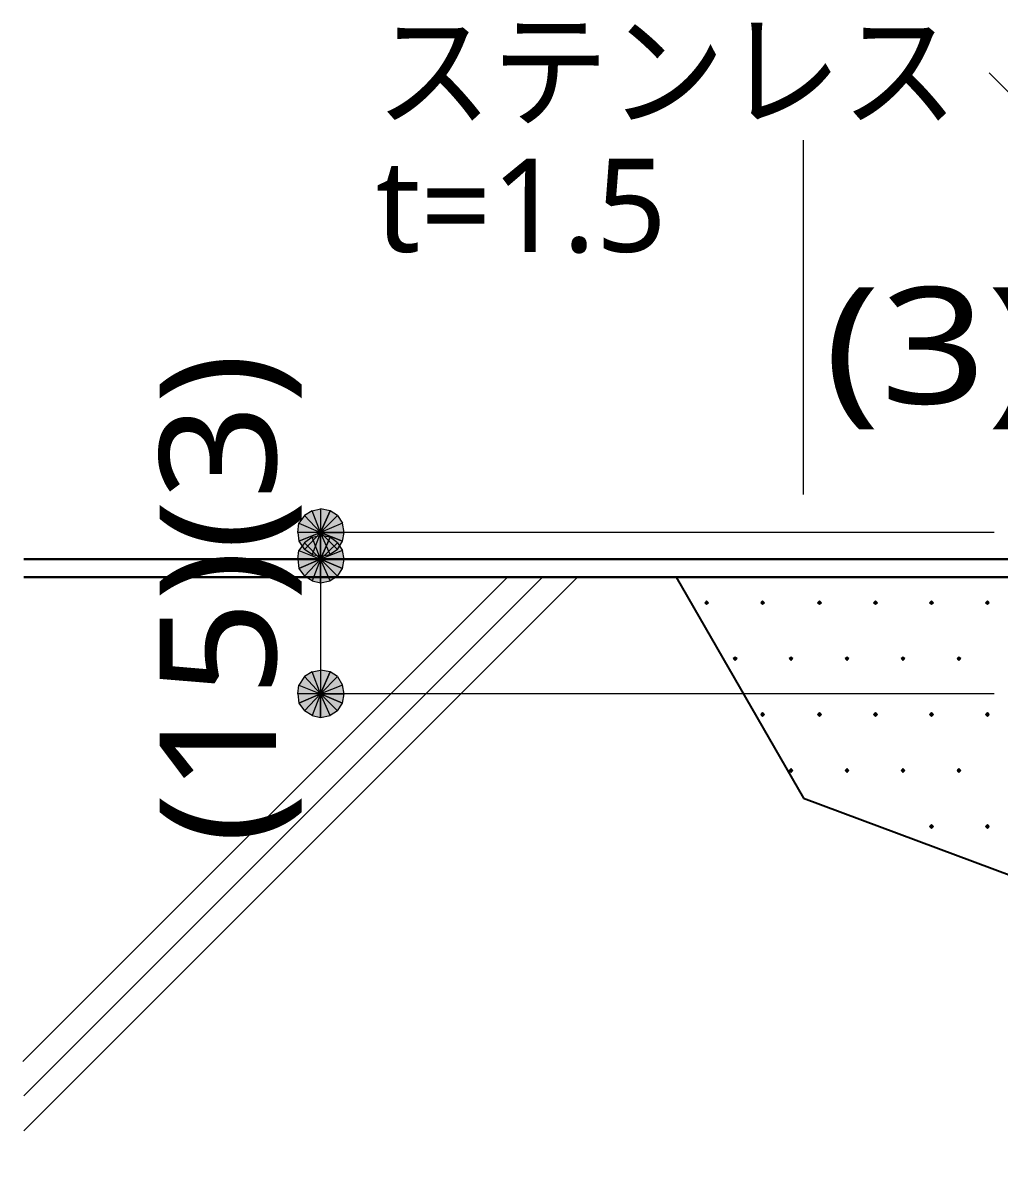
# Model space of a CAD drawing. Header units: millimetres. Extents: x 0 to 420, y 0 to 297.
# Drawn here: x 113.16 to 134.95, y 58.06 to 83.43 of the extents above; entities that cross this region are included whole.
import ezdxf
from ezdxf.enums import TextEntityAlignment as Align

# ---------------------------------------------------------------- set-up
doc = ezdxf.new("R2010")
doc.units = ezdxf.units.MM
doc.styles.add('kst32b', font='NotoSansJP-Variable.ttf')

msp = doc.modelspace()

# ---------------------------------------------------------------- hatches: boundary and pattern name
h = msp.add_hatch(color=7)
h.paths.add_polyline_path([(120.015, 72.538), (119.803, 72.58), (119.803, 72.051), (120.015, 72.538)])
h.paths.add_polyline_path([(119.803, 72.58), (119.803, 72.051), (119.613, 72.538), (119.803, 72.58)])
h.paths.add_polyline_path([(119.803, 72.051), (119.613, 72.538), (119.444, 72.432), (119.803, 72.051)])
h = msp.add_hatch(color=7)
h.paths.add_polyline_path([(119.444, 72.432), (119.317, 72.263), (119.803, 72.051), (119.444, 72.432)])
h.paths.add_polyline_path([(119.317, 72.263), (119.803, 72.051), (119.295, 72.051), (119.317, 72.263)])
h.paths.add_polyline_path([(119.803, 72.051), (119.295, 72.051), (119.317, 71.861), (119.803, 72.051)])
h = msp.add_hatch(color=7)
h.paths.add_polyline_path([(120.333, 72.051), (120.29, 72.263), (119.803, 72.051), (120.333, 72.051)])
h.paths.add_polyline_path([(120.29, 72.263), (119.803, 72.051), (120.184, 72.432), (120.29, 72.263)])
h.paths.add_polyline_path([(119.803, 72.051), (120.184, 72.432), (120.015, 72.538), (119.803, 72.051)])
h = msp.add_hatch(color=7)
h.paths.add_polyline_path([(119.444, 71.819), (119.317, 71.649), (119.803, 71.459), (119.444, 71.819)])
h.paths.add_polyline_path([(119.317, 71.649), (119.803, 71.459), (119.295, 71.459), (119.317, 71.649)])
h.paths.add_polyline_path([(119.803, 71.459), (119.295, 71.459), (119.317, 71.247), (119.803, 71.459)])
h = msp.add_hatch(color=7)
h.paths.add_polyline_path([(119.317, 71.861), (119.444, 71.67), (119.803, 72.051), (119.317, 71.861)])
h.paths.add_polyline_path([(119.444, 71.67), (119.803, 72.051), (119.613, 71.564), (119.444, 71.67)])
h.paths.add_polyline_path([(119.803, 72.051), (119.613, 71.564), (119.803, 71.522), (119.803, 72.051)])
h = msp.add_hatch(color=7)
h.paths.add_polyline_path([(120.015, 71.946), (119.803, 71.988), (119.803, 71.459), (120.015, 71.946)])
h.paths.add_polyline_path([(119.803, 71.988), (119.803, 71.459), (119.613, 71.946), (119.803, 71.988)])
h.paths.add_polyline_path([(119.803, 71.459), (119.613, 71.946), (119.444, 71.819), (119.803, 71.459)])
h = msp.add_hatch(color=7)
h.paths.add_polyline_path([(119.803, 71.522), (120.015, 71.564), (119.803, 72.051), (119.803, 71.522)])
h.paths.add_polyline_path([(120.015, 71.564), (119.803, 72.051), (120.184, 71.67), (120.015, 71.564)])
h.paths.add_polyline_path([(119.803, 72.051), (120.184, 71.67), (120.29, 71.861), (119.803, 72.051)])
for points in [[(120.29, 71.861), (120.333, 72.051), (119.803, 72.051), (120.29, 71.861)], [(120.29, 71.247), (120.333, 71.459), (119.803, 71.459), (120.29, 71.247)], [(128.418, 70.527), (128.397, 70.506), (128.376, 70.485), (128.397, 70.464), (128.418, 70.443), (128.439, 70.464), (128.461, 70.485), (128.439, 70.506), (128.418, 70.527)], [(129.667, 70.527), (129.646, 70.506), (129.625, 70.485), (129.646, 70.464), (129.667, 70.443), (129.688, 70.464), (129.709, 70.485), (129.688, 70.506), (129.667, 70.527)], [(130.937, 70.527), (130.916, 70.506), (130.895, 70.485), (130.916, 70.464), (130.937, 70.443), (130.958, 70.464), (130.979, 70.485), (130.958, 70.506), (130.937, 70.527)], [(132.186, 70.527), (132.165, 70.506), (132.144, 70.485), (132.165, 70.464), (132.186, 70.443), (132.207, 70.464), (132.228, 70.485), (132.207, 70.506), (132.186, 70.527)], [(133.435, 70.527), (133.413, 70.506), (133.392, 70.485), (133.413, 70.464), (133.435, 70.443), (133.456, 70.464), (133.477, 70.485), (133.456, 70.506), (133.435, 70.527)], [(134.684, 70.527), (134.662, 70.506), (134.641, 70.485), (134.662, 70.464), (134.684, 70.443), (134.705, 70.464), (134.726, 70.485), (134.705, 70.506), (134.684, 70.527)], [(129.053, 69.279), (129.032, 69.257), (129.011, 69.236), (129.032, 69.215), (129.053, 69.194), (129.074, 69.215), (129.096, 69.236), (129.074, 69.257), (129.053, 69.279)], [(130.302, 69.279), (130.281, 69.257), (130.26, 69.236), (130.281, 69.215), (130.302, 69.194), (130.323, 69.215), (130.344, 69.236), (130.323, 69.257), (130.302, 69.279)], [(131.551, 69.279), (131.53, 69.257), (131.509, 69.236), (131.53, 69.215), (131.551, 69.194), (131.572, 69.215), (131.593, 69.236), (131.572, 69.257), (131.551, 69.279)], [(132.8, 69.279), (132.779, 69.257), (132.757, 69.236), (132.779, 69.215), (132.8, 69.194), (132.821, 69.215), (132.842, 69.236), (132.821, 69.257), (132.8, 69.279)], [(134.049, 69.279), (134.027, 69.257), (134.006, 69.236), (134.027, 69.215), (134.049, 69.194), (134.07, 69.215), (134.091, 69.236), (134.07, 69.257), (134.049, 69.279)], [(120.29, 68.241), (120.333, 68.453), (119.803, 68.453), (120.29, 68.241)], [(129.667, 68.03), (129.646, 68.009), (129.625, 67.987), (129.646, 67.966), (129.667, 67.945), (129.688, 67.966), (129.709, 67.987), (129.688, 68.009), (129.667, 68.03)], [(130.937, 68.03), (130.916, 68.009), (130.895, 67.987), (130.916, 67.966), (130.937, 67.945), (130.958, 67.966), (130.979, 67.987), (130.958, 68.009), (130.937, 68.03)], [(132.186, 68.03), (132.165, 68.009), (132.144, 67.987), (132.165, 67.966), (132.186, 67.945), (132.207, 67.966), (132.228, 67.987), (132.207, 68.009), (132.186, 68.03)], [(133.435, 68.03), (133.413, 68.009), (133.392, 67.987), (133.413, 67.966), (133.435, 67.945), (133.456, 67.966), (133.477, 67.987), (133.456, 68.009), (133.435, 68.03)], [(134.684, 68.03), (134.662, 68.009), (134.641, 67.987), (134.662, 67.966), (134.684, 67.945), (134.705, 67.966), (134.726, 67.987), (134.705, 68.009), (134.684, 68.03)], [(130.302, 66.781), (130.281, 66.76), (130.26, 66.738), (130.281, 66.717), (130.302, 66.696), (130.323, 66.717), (130.344, 66.738), (130.323, 66.76), (130.302, 66.781)], [(131.551, 66.781), (131.53, 66.76), (131.509, 66.738), (131.53, 66.717), (131.551, 66.696), (131.572, 66.717), (131.593, 66.738), (131.572, 66.76), (131.551, 66.781)], [(132.8, 66.781), (132.779, 66.76), (132.757, 66.738), (132.779, 66.717), (132.8, 66.696), (132.821, 66.717), (132.842, 66.738), (132.821, 66.76), (132.8, 66.781)], [(134.049, 66.781), (134.027, 66.76), (134.006, 66.738), (134.027, 66.717), (134.049, 66.696), (134.07, 66.717), (134.091, 66.738), (134.07, 66.76), (134.049, 66.781)], [(133.435, 65.532), (133.413, 65.511), (133.392, 65.49), (133.413, 65.469), (133.435, 65.447), (133.456, 65.469), (133.477, 65.49), (133.456, 65.511), (133.435, 65.532)], [(134.684, 65.532), (134.662, 65.511), (134.641, 65.49), (134.662, 65.469), (134.684, 65.447), (134.705, 65.469), (134.726, 65.49), (134.705, 65.511), (134.684, 65.532)]]:
    msp.add_hatch(color=7).paths.add_polyline_path(points)
h = msp.add_hatch(color=7)
h.paths.add_polyline_path([(120.333, 71.459), (120.29, 71.649), (119.803, 71.459), (120.333, 71.459)])
h.paths.add_polyline_path([(120.29, 71.649), (119.803, 71.459), (120.184, 71.819), (120.29, 71.649)])
h.paths.add_polyline_path([(119.803, 71.459), (120.184, 71.819), (120.015, 71.946), (119.803, 71.459)])
h = msp.add_hatch(color=7)
h.paths.add_polyline_path([(119.317, 71.247), (119.444, 71.078), (119.803, 71.459), (119.317, 71.247)])
h.paths.add_polyline_path([(119.444, 71.078), (119.803, 71.459), (119.613, 70.972), (119.444, 71.078)])
h.paths.add_polyline_path([(119.803, 71.459), (119.613, 70.972), (119.803, 70.929), (119.803, 71.459)])
h = msp.add_hatch(color=7)
h.paths.add_polyline_path([(119.803, 70.929), (120.015, 70.972), (119.803, 71.459), (119.803, 70.929)])
h.paths.add_polyline_path([(120.015, 70.972), (119.803, 71.459), (120.184, 71.078), (120.015, 70.972)])
h.paths.add_polyline_path([(119.803, 71.459), (120.184, 71.078), (120.29, 71.247), (119.803, 71.459)])
h = msp.add_hatch(color=7)
h.paths.add_polyline_path([(119.444, 68.834), (119.317, 68.644), (119.803, 68.453), (119.444, 68.834)])
h.paths.add_polyline_path([(119.317, 68.644), (119.803, 68.453), (119.295, 68.453), (119.317, 68.644)])
h.paths.add_polyline_path([(119.803, 68.453), (119.295, 68.453), (119.317, 68.241), (119.803, 68.453)])
h = msp.add_hatch(color=7)
h.paths.add_polyline_path([(120.015, 68.94), (119.803, 68.982), (119.803, 68.453), (120.015, 68.94)])
h.paths.add_polyline_path([(119.803, 68.982), (119.803, 68.453), (119.613, 68.94), (119.803, 68.982)])
h.paths.add_polyline_path([(119.803, 68.453), (119.613, 68.94), (119.444, 68.834), (119.803, 68.453)])
h = msp.add_hatch(color=7)
h.paths.add_polyline_path([(120.333, 68.453), (120.29, 68.644), (119.803, 68.453), (120.333, 68.453)])
h.paths.add_polyline_path([(120.29, 68.644), (119.803, 68.453), (120.184, 68.834), (120.29, 68.644)])
h.paths.add_polyline_path([(119.803, 68.453), (120.184, 68.834), (120.015, 68.94), (119.803, 68.453)])
h = msp.add_hatch(color=7)
h.paths.add_polyline_path([(119.317, 68.241), (119.444, 68.072), (119.803, 68.453), (119.317, 68.241)])
h.paths.add_polyline_path([(119.444, 68.072), (119.803, 68.453), (119.613, 67.966), (119.444, 68.072)])
h.paths.add_polyline_path([(119.803, 68.453), (119.613, 67.966), (119.803, 67.924), (119.803, 68.453)])
h = msp.add_hatch(color=7)
h.paths.add_polyline_path([(119.803, 67.924), (120.015, 67.966), (119.803, 68.453), (119.803, 67.924)])
h.paths.add_polyline_path([(120.015, 67.966), (119.803, 68.453), (120.184, 68.072), (120.015, 67.966)])
h.paths.add_polyline_path([(119.803, 68.453), (120.184, 68.072), (120.29, 68.241), (119.803, 68.453)])

# ---------------------------------------------------------------- linework, layer by layer
at = {"lineweight": 13}
for points in [[(144.992, 72.051), (134.726, 82.317)], [(130.577, 72.898), (130.577, 80.814)], [(134.832, 72.051), (119.803, 72.051)], [(119.803, 72.051), (119.803, 71.459), (119.803, 68.453)], [(113.157, 60.24), (123.973, 71.056)], [(113.178, 59.478), (124.756, 71.056)], [(113.178, 58.695), (125.54, 71.056)], [(134.832, 68.453), (119.803, 68.453)]]:
    msp.add_lwpolyline(points, dxfattribs=at)
at = {"lineweight": 0}
for points in [[(119.803, 72.58), (119.803, 72.051), (119.613, 72.538)], [(120.015, 72.538), (119.803, 72.58), (119.803, 72.051)], [(119.444, 72.432), (119.317, 72.263), (119.803, 72.051)], [(119.803, 72.051), (119.613, 72.538), (119.444, 72.432)], [(119.803, 72.051), (120.184, 72.432), (120.015, 72.538)], [(120.29, 72.263), (119.803, 72.051), (120.184, 72.432)], [(119.317, 72.263), (119.803, 72.051), (119.295, 72.051)], [(120.333, 72.051), (120.29, 72.263), (119.803, 72.051)], [(119.803, 72.051), (119.295, 72.051), (119.317, 71.861)], [(119.317, 71.861), (119.444, 71.67), (119.803, 72.051)], [(119.444, 71.819), (119.317, 71.649), (119.803, 71.459)], [(119.444, 71.67), (119.803, 72.051), (119.613, 71.564)], [(119.803, 71.459), (119.613, 71.946), (119.444, 71.819)], [(119.803, 72.051), (119.613, 71.564), (119.803, 71.522)], [(119.803, 71.988), (119.803, 71.459), (119.613, 71.946)], [(119.803, 71.522), (120.015, 71.564), (119.803, 72.051)], [(120.015, 71.564), (119.803, 72.051), (120.184, 71.67)], [(119.803, 72.051), (120.184, 71.67), (120.29, 71.861)], [(120.29, 71.861), (120.333, 72.051), (119.803, 72.051)], [(120.015, 71.946), (119.803, 71.988), (119.803, 71.459)], [(119.803, 71.459), (120.184, 71.819), (120.015, 71.946)], [(120.29, 71.649), (119.803, 71.459), (120.184, 71.819)], [(119.317, 71.649), (119.803, 71.459), (119.295, 71.459)], [(120.333, 71.459), (120.29, 71.649), (119.803, 71.459)], [(119.803, 71.459), (119.295, 71.459), (119.317, 71.247)], [(119.317, 71.247), (119.444, 71.078), (119.803, 71.459)], [(119.444, 71.078), (119.803, 71.459), (119.613, 70.972)], [(119.803, 71.459), (119.613, 70.972), (119.803, 70.929)], [(119.803, 70.929), (120.015, 70.972), (119.803, 71.459)], [(120.015, 70.972), (119.803, 71.459), (120.184, 71.078)], [(119.803, 71.459), (120.184, 71.078), (120.29, 71.247)], [(120.29, 71.247), (120.333, 71.459), (119.803, 71.459)], [(128.418, 70.527), (128.397, 70.506), (128.376, 70.485), (128.397, 70.464), (128.418, 70.443), (128.439, 70.464), (128.461, 70.485), (128.439, 70.506)], [(129.667, 70.527), (129.646, 70.506), (129.625, 70.485), (129.646, 70.464), (129.667, 70.443), (129.688, 70.464), (129.709, 70.485), (129.688, 70.506)], [(130.937, 70.527), (130.916, 70.506), (130.895, 70.485), (130.916, 70.464), (130.937, 70.443), (130.958, 70.464), (130.979, 70.485), (130.958, 70.506)], [(132.186, 70.527), (132.165, 70.506), (132.144, 70.485), (132.165, 70.464), (132.186, 70.443), (132.207, 70.464), (132.228, 70.485), (132.207, 70.506)], [(133.435, 70.527), (133.413, 70.506), (133.392, 70.485), (133.413, 70.464), (133.435, 70.443), (133.456, 70.464), (133.477, 70.485), (133.456, 70.506)], [(134.684, 70.527), (134.662, 70.506), (134.641, 70.485), (134.662, 70.464), (134.684, 70.443), (134.705, 70.464), (134.726, 70.485), (134.705, 70.506)], [(129.053, 69.279), (129.032, 69.257), (129.011, 69.236), (129.032, 69.215), (129.053, 69.194), (129.074, 69.215), (129.096, 69.236), (129.074, 69.257)], [(130.302, 69.279), (130.281, 69.257), (130.26, 69.236), (130.281, 69.215), (130.302, 69.194), (130.323, 69.215), (130.344, 69.236), (130.323, 69.257)], [(131.551, 69.279), (131.53, 69.257), (131.509, 69.236), (131.53, 69.215), (131.551, 69.194), (131.572, 69.215), (131.593, 69.236), (131.572, 69.257)], [(132.8, 69.279), (132.779, 69.257), (132.757, 69.236), (132.779, 69.215), (132.8, 69.194), (132.821, 69.215), (132.842, 69.236), (132.821, 69.257)], [(134.049, 69.279), (134.027, 69.257), (134.006, 69.236), (134.027, 69.215), (134.049, 69.194), (134.07, 69.215), (134.091, 69.236), (134.07, 69.257)], [(119.444, 68.834), (119.317, 68.644), (119.803, 68.453)], [(119.803, 68.453), (119.613, 68.94), (119.444, 68.834)], [(119.803, 68.982), (119.803, 68.453), (119.613, 68.94)], [(120.015, 68.94), (119.803, 68.982), (119.803, 68.453)], [(119.803, 68.453), (120.184, 68.834), (120.015, 68.94)], [(120.29, 68.644), (119.803, 68.453), (120.184, 68.834)], [(119.317, 68.644), (119.803, 68.453), (119.295, 68.453)], [(120.333, 68.453), (120.29, 68.644), (119.803, 68.453)], [(119.803, 68.453), (119.295, 68.453), (119.317, 68.241)], [(119.317, 68.241), (119.444, 68.072), (119.803, 68.453)], [(119.444, 68.072), (119.803, 68.453), (119.613, 67.966)], [(119.803, 68.453), (119.613, 67.966), (119.803, 67.924)], [(119.803, 67.924), (120.015, 67.966), (119.803, 68.453)], [(120.015, 67.966), (119.803, 68.453), (120.184, 68.072)], [(119.803, 68.453), (120.184, 68.072), (120.29, 68.241)], [(120.29, 68.241), (120.333, 68.453), (119.803, 68.453)], [(129.667, 68.03), (129.646, 68.009), (129.625, 67.987), (129.646, 67.966), (129.667, 67.945), (129.688, 67.966), (129.709, 67.987), (129.688, 68.009)], [(130.937, 68.03), (130.916, 68.009), (130.895, 67.987), (130.916, 67.966), (130.937, 67.945), (130.958, 67.966), (130.979, 67.987), (130.958, 68.009)], [(132.186, 68.03), (132.165, 68.009), (132.144, 67.987), (132.165, 67.966), (132.186, 67.945), (132.207, 67.966), (132.228, 67.987), (132.207, 68.009)], [(133.435, 68.03), (133.413, 68.009), (133.392, 67.987), (133.413, 67.966), (133.435, 67.945), (133.456, 67.966), (133.477, 67.987), (133.456, 68.009)], [(134.684, 68.03), (134.662, 68.009), (134.641, 67.987), (134.662, 67.966), (134.684, 67.945), (134.705, 67.966), (134.726, 67.987), (134.705, 68.009)], [(130.302, 66.781), (130.281, 66.76), (130.26, 66.738), (130.281, 66.717), (130.302, 66.696), (130.323, 66.717), (130.344, 66.738), (130.323, 66.76)], [(131.551, 66.781), (131.53, 66.76), (131.509, 66.738), (131.53, 66.717), (131.551, 66.696), (131.572, 66.717), (131.593, 66.738), (131.572, 66.76)], [(132.8, 66.781), (132.779, 66.76), (132.757, 66.738), (132.779, 66.717), (132.8, 66.696), (132.821, 66.717), (132.842, 66.738), (132.821, 66.76)], [(134.049, 66.781), (134.027, 66.76), (134.006, 66.738), (134.027, 66.717), (134.049, 66.696), (134.07, 66.717), (134.091, 66.738), (134.07, 66.76)], [(133.435, 65.532), (133.413, 65.511), (133.392, 65.49), (133.413, 65.469), (133.435, 65.447), (133.456, 65.469), (133.477, 65.49), (133.456, 65.511)], [(134.684, 65.532), (134.662, 65.511), (134.641, 65.49), (134.662, 65.469), (134.684, 65.447), (134.705, 65.469), (134.726, 65.49), (134.705, 65.511)]]:
    msp.add_lwpolyline(points, close=True, dxfattribs=at)
at = {"lineweight": 30}
for points in [[(113.178, 71.459), (136.186, 71.459)], [(113.178, 71.056), (136.186, 71.056)]]:
    msp.add_lwpolyline(points, dxfattribs=at)
at = {"lineweight": 25}
for points in [[(127.741, 71.056), (130.577, 66.125)], [(130.577, 66.125), (152.188, 58.06)]]:
    msp.add_lwpolyline(points, dxfattribs=at)

# ---------------------------------------------------------------- texts
at = {"style": 'kst32b'}
for s, height, p, p2 in [('ステンレス', 2.0791, (121.031, 81.322), (134.026, 81.322)), ('t=1.5', 2.0791, (121.031, 78.317), (127.528, 78.317)), ('(3)', 2.5989, (131.043, 74.93), (135.916, 74.93)), ('(15)(3)', 2.5989, (118.809, 65.109), (118.809, 76.056))]:
    msp.add_text(s, height=height, dxfattribs=at).set_placement(p, p2, align=Align.FIT)

doc.saveas('drawing.dxf')
